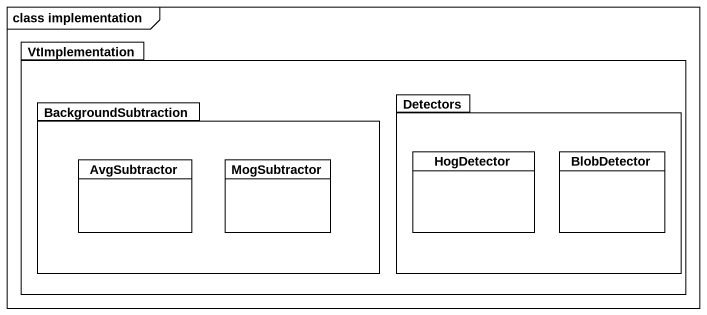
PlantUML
@startuml
mainframe class implementation
hide circle
hide empty members
package VtImplementation {
  package BackgroundSubtraction {
    class AvgSubtractor
    class MogSubtractor
  }
  package Detectors {
    class HogDetector
    class BlobDetector
  }
}
@enduml
